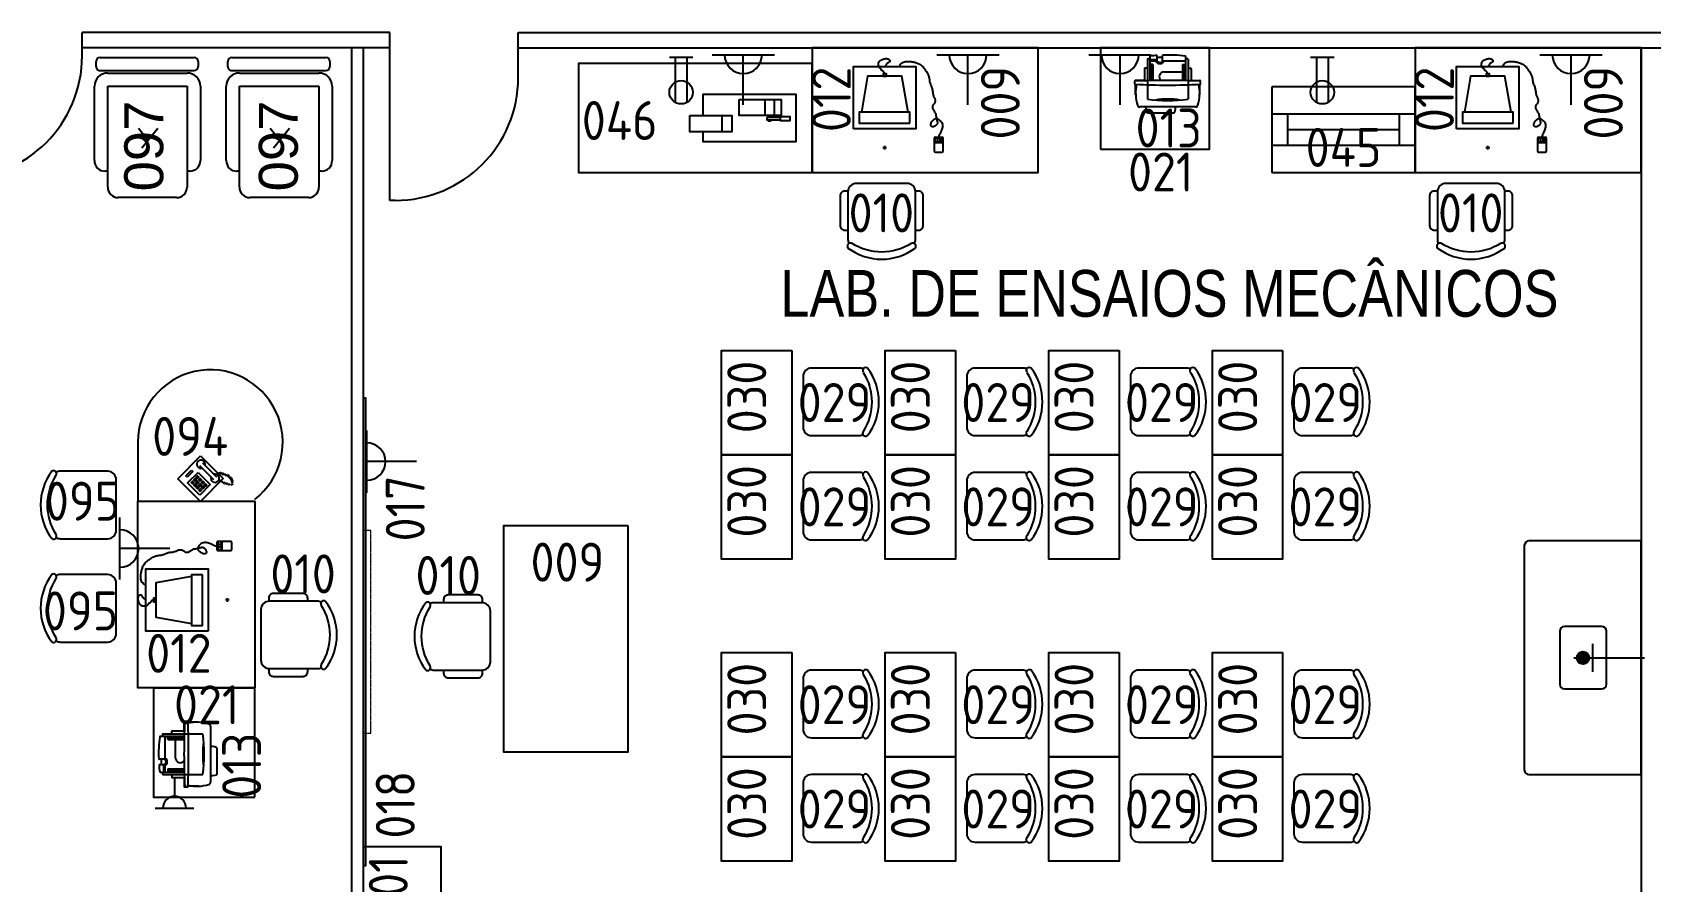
# Model space of a CAD drawing. Header units: millimetres. Extents: x 18768 to 1484868, y -11027 to 520152.
# Drawn here: x 198631 to 209015, y 260327 to 265780 of the extents above; entities that cross this region are included whole.
import ezdxf
from ezdxf.enums import TextEntityAlignment as Align

# ---------------------------------------------------------------- set-up
doc = ezdxf.new("R2010")
doc.units = ezdxf.units.MM
doc.linetypes.add('HIDDEN', pattern=[0.375, 0.25, -0.125])
for name, color, linetype in [('025', 3, 'Continuous'), ('1-PAREDES', 7, 'Continuous'), ('L018-SIMBOLO1', 3, 'Continuous'), ('L025-CONTORNO', 7, 'Continuous'), ('L025-IMPLANTAÇÃO', 1, 'Continuous'), ('L025-TEXTO', 7, 'Continuous'), ('L035-ARRANJO-ADQUIRIR', 102, 'Continuous'), ('L035-ARRANJO-EXISTENTE', 180, 'Continuous'), ('L035-TEXTO', 40, 'Continuous'), ('PAREDES', 7, 'Continuous')]:
    doc.layers.add(name, color=color, linetype=linetype)
doc.styles.add('ISO-CP--18', font='isocp.shx', dxfattribs={"width": 0.75, "height": 180})
doc.styles.add('ISO-CP--25', font='isocp.shx', dxfattribs={"height": 250})
doc.styles.get("Standard").update_dxf_attribs({"font": 'arial.ttf'})

# ---------------------------------------------------------------- blocks, each defined once
blk = doc.blocks.new('BL_SENAI_id9330510070')
at = {"layer": 'L035-ARRANJO-ADQUIRIR', "color": 0, "linetype": 'ByBlock', "lineweight": -2}
for p, q in [((0, 550), (0, 0)), ((920, 550), (0, 550)), ((920, 0), (920, 550)), ((0, 375), (920, 375)), ((100, 375), (100, 175)), ((820, 175), (820, 375)), ((100, 275), (820, 275)), ((0, 175), (920, 175)), ((0, 0), (920, 0))]:
    blk.add_line(p, q, dxfattribs=at)
at = {"layer": 'L025-TEXTO', "style": 'ISO-CP--25'}
blk.add_attdef('rmp_mt_codmaterial', (15, 15), '', height=40, dxfattribs=at)
at = {"layer": 'L025-TEXTO', "style": 'ISO-CP--25', "flags": 1}
for tag in ['rmp_mt_nomeunid', 'rmp_mt_potencia', 'rmp_mt_cod']:
    blk.add_attdef(tag, (15, 15), '', height=40, dxfattribs=at)
blk = doc.blocks.new('BL_SENAI_id9320220810')
at = {"layer": 'L025-CONTORNO', "color": 0}
blk.add_lwpolyline([(-688, 238), (112, 238), (112, 1688), (-688, 1688)], close=True, dxfattribs=at)
at = {"layer": 'L025-TEXTO', "style": 'ISO-CP--25'}
blk.add_attdef('rmp_mt_codmaterial', (15, 15), '', height=40, dxfattribs=at)
at = {"layer": 'L025-TEXTO', "style": 'ISO-CP--25', "flags": 1}
for tag in ['rmp_mt_nomeunid', 'rmp_mt_potencia', 'rmp_mt_cod']:
    blk.add_attdef(tag, (15, 15), '', height=40, dxfattribs=at)
blk = doc.blocks.new('BL_SENAI_id9320211380')
at = {"layer": 'L035-ARRANJO-ADQUIRIR', "color": 0}
for points in [[(388, -137, 0.129448), (395, -110), (395, 195, 0.414214), (341, 249), (16, 249, 0.414214), (-38, 195), (-38, -112, 0.120944), (-32, -137)], [(-38, 199), (-58, 199, 0.414214), (-88, 169), (-88, -21, 0.414214), (-58, -51), (-38, -51)], [(395, -51), (415, -51, 0.414214), (445, -21), (445, 169, 0.414214), (415, 199), (395, 199)], [(368, -137, -0.290756), (-12, -137, 0.829608), (-38, -166, 0.333333), (394, -166, 0.829608), (368, -137)]]:
    blk.add_lwpolyline(points, format="xyb", dxfattribs=at)
at = {"layer": 'L025-TEXTO', "style": 'ISO-CP--25'}
blk.add_attdef('rmp_mt_codmaterial', (15, 15), '', height=40, dxfattribs=at)
at = {"layer": 'L025-TEXTO', "style": 'ISO-CP--25', "flags": 1}
for tag in ['rmp_mt_nomeunid', 'rmp_mt_potencia', 'rmp_mt_cod']:
    blk.add_attdef(tag, (15, 15), '', height=40, dxfattribs=at)
blk = doc.blocks.new('BL_SENAI_id9300159197')
at = {"layer": 'L025-CONTORNO', "color": 0, "linetype": 'HIDDEN', "lineweight": 9}
blk.add_lwpolyline([(-650, -50), (650, -50), (650, 0), (-650, 0)], close=True, dxfattribs=at)
at = {"layer": 'L025-TEXTO', "lineweight": 9, "style": 'ISO-CP--25'}
blk.add_attdef('rmp_mt_codmaterial', (15, 15), '', height=40, dxfattribs=at)
at = {"layer": 'L025-TEXTO', "lineweight": 9, "style": 'ISO-CP--25', "flags": 1}
for tag in ['rmp_mt_nomeunid', 'rmp_mt_potencia', 'rmp_mt_cod']:
    blk.add_attdef(tag, (15, 15), '', height=40, dxfattribs=at)
blk = doc.blocks.new('BL_SENAI_id9320290690')
at = {"layer": 'L025-CONTORNO', "color": 0}
blk.add_lwpolyline([(-3131, 134), (-131, 134), (-131, 152), (-3131, 152)], close=True, dxfattribs=at)
at = {"layer": 'L025-TEXTO', "style": 'ISO-CP--25'}
blk.add_attdef('rmp_mt_codmaterial', (15, 15), '', height=40, dxfattribs=at)
at = {"layer": 'L025-TEXTO', "style": 'ISO-CP--25', "flags": 1}
for tag in ['rmp_mt_nomeunid', 'rmp_mt_potencia', 'rmp_mt_cod']:
    blk.add_attdef(tag, (15, 15), '', height=40, dxfattribs=at)
blk = doc.blocks.new('BL_SENAI_id9320211390')
at = {"layer": 'L035-ARRANJO-EXISTENTE', "color": 0}
blk.add_lwpolyline([(577, -153), (-93, -153), (-93, 297), (577, 297)], close=True, dxfattribs=at)
at = {"layer": 'L025-TEXTO', "style": 'ISO-CP--25'}
blk.add_attdef('rmp_mt_codmaterial', (15, 15), '', height=40, dxfattribs=at)
at = {"layer": 'L025-TEXTO', "style": 'ISO-CP--25', "flags": 1}
for tag in ['rmp_mt_nomeunid', 'rmp_mt_potencia', 'rmp_mt_cod']:
    blk.add_attdef(tag, (15, 15), '', height=40, dxfattribs=at)
blk = doc.blocks.new('BL_SENAI_id9370710510')
at = {"layer": 'L035-ARRANJO-ADQUIRIR', "color": 0}
for p, q in [((185, 107), (161, 107)), ((173, 95), (173, 119)), ((491, 168), (491, 85)), ((491, 142), (549, 142)), ((491, 141), (549, 141)), ((495, 168), (495, 145)), ((511, 168), (495, 168)), ((495, 145), (511, 145)), ((542, 174), (498, 174)), ((511, 145), (511, 168)), ((529, 168), (512, 168)), ((512, 168), (512, 145)), ((512, 145), (529, 145)), ((529, 145), (529, 168)), ((530, 168), (530, 145)), ((546, 168), (530, 168)), ((530, 145), (546, 145)), ((546, 145), (546, 168)), ((549, 85), (549, 168)), ((498, 78), (542, 78))]:
    blk.add_line(p, q, dxfattribs=at)
for points in [[(-27, 229), (-27, 629), (373, 629), (373, 229)], [(162, 566), (184, 566), (184, 581), (162, 581)], [(335, 266), (335, 336), (10, 336), (10, 266)]]:
    blk.add_lwpolyline(points, close=True, dxfattribs=at)
for points in [[(173, 581), (172, 586), (170, 590), (168, 593), (165, 596), (162, 598), (160, 599), (158, 600), (156, 602), (154, 603), (153, 604), (152, 606), (152, 607), (152, 609), (151, 610), (151, 611), (150, 612), (149, 613), (148, 614), (146, 615), (145, 616), (143, 617), (141, 618), (139, 620), (138, 622), (136, 624), (135, 627), (134, 630), (133, 633), (133, 637), (133, 640), (133, 644), (133, 647), (134, 650), (134, 653), (135, 656), (137, 658), (138, 661), (140, 663), (142, 665), (144, 667), (146, 668), (148, 670), (151, 671), (153, 672), (156, 673), (158, 674), (160, 675), (162, 676), (164, 676), (166, 677), (168, 678), (170, 678), (172, 679), (174, 679), (175, 679), (177, 680), (179, 680), (180, 680), (182, 680), (183, 680), (185, 680), (187, 680), (189, 679), (190, 679), (192, 678), (194, 678), (195, 677), (197, 676), (199, 675), (200, 674), (201, 672), (203, 671), (204, 670), (205, 669), (205, 667), (206, 666), (206, 665), (206, 664), (206, 663), (206, 662), (205, 660), (205, 659), (204, 658), (203, 658), (201, 657), (200, 656), (199, 655), (197, 654), (196, 653), (194, 653), (193, 652), (191, 651), (190, 650), (189, 649), (187, 648), (186, 647), (185, 645), (184, 644), (183, 642), (182, 640), (181, 637), (179, 635), (176, 632), (173, 629)], [(268, 629), (272, 638), (277, 645), (282, 650), (288, 655), (294, 657), (300, 659), (307, 661), (313, 661), (320, 662), (326, 662), (332, 661), (338, 661), (343, 660), (349, 659), (355, 658), (360, 657), (366, 656), (371, 654), (377, 652), (382, 651), (387, 649), (392, 646), (397, 644), (402, 641), (406, 637), (411, 634), (415, 630), (419, 626), (422, 621), (426, 617), (430, 612), (433, 607), (437, 602), (440, 597), (443, 591), (447, 586), (449, 580), (452, 575), (454, 570), (456, 565), (457, 560), (458, 555), (459, 550), (460, 545), (460, 540), (461, 535), (461, 531), (462, 526), (464, 521), (466, 516), (467, 511), (470, 507), (472, 502), (474, 496), (475, 491), (477, 486), (478, 481), (479, 475), (480, 470), (481, 465), (481, 459), (482, 454), (483, 449), (484, 445), (486, 440), (487, 436), (489, 432), (491, 428), (492, 425), (494, 421), (495, 418), (496, 415), (496, 411), (496, 408), (496, 405), (495, 402), (494, 398), (493, 395), (492, 393), (490, 390), (488, 387), (486, 385), (484, 382), (482, 380), (481, 377), (480, 375), (479, 372), (479, 369), (479, 366), (479, 362), (481, 359), (482, 355), (484, 352), (486, 348), (488, 345), (490, 342), (492, 338), (493, 336), (495, 333), (497, 331), (498, 329), (499, 327), (500, 326), (501, 325), (501, 325), (501, 324), (501, 324), (501, 324), (501, 324), (500, 323), (500, 322), (501, 319), (501, 316), (502, 312), (503, 308), (504, 303), (505, 298), (506, 293), (507, 287), (508, 283), (509, 278), (510, 275), (511, 271), (511, 268), (511, 265), (510, 262), (509, 259), (507, 257), (505, 254), (502, 251), (498, 248), (495, 246), (491, 244), (487, 242), (483, 241), (480, 241), (477, 241), (475, 242), (473, 243), (471, 245), (470, 247), (469, 250), (469, 253), (469, 256), (469, 259), (470, 262), (471, 265), (472, 268), (473, 271), (475, 274), (477, 277), (479, 280), (482, 283), (485, 286), (488, 289), (491, 291), (495, 293), (498, 294), (503, 294), (507, 293), (512, 292), (517, 290), (522, 287), (527, 283), (531, 279), (536, 274), (539, 269), (542, 263), (543, 257), (544, 251), (544, 245), (543, 239), (542, 233), (540, 227), (538, 221), (536, 216), (533, 210), (530, 205), (528, 199), (525, 194), (523, 189), (521, 183), (520, 177), (520, 174)], [(323, 336), (283, 566), (63, 566), (23, 336)]]:
    blk.add_lwpolyline(points, dxfattribs=at)
for centre, start, end in [((498, 168), 90, 180), ((542, 168), 0, 90), ((498, 85), 180, 270), ((542, 85), 270, 0)]:
    blk.add_arc(centre, 6.72, start, end, dxfattribs=at)
at = {"layer": 'L025-TEXTO', "style": 'ISO-CP--25'}
blk.add_attdef('rmp_mt_codmaterial', (15, 15), '', height=40, dxfattribs=at)
at = {"layer": 'L025-TEXTO', "style": 'ISO-CP--25', "flags": 1}
for tag in ['rmp_mt_nomeunid', 'rmp_mt_potencia', 'rmp_mt_cod']:
    blk.add_attdef(tag, (15, 15), '', height=40, dxfattribs=at)
blk = doc.blocks.new('BL_SENAI_id9320220790')
at = {"layer": 'L025-CONTORNO', "color": 0}
blk.add_lwpolyline([(0, 0), (0, 700), (-650, 700), (-650, 0)], close=True, dxfattribs=at)
at = {"layer": 'L025-TEXTO', "style": 'ISO-CP--18'}
blk.add_attdef('rmp_mt_codmaterial', (15, 15), '', height=40, dxfattribs=at)
at = {"layer": 'L025-TEXTO', "style": 'ISO-CP--18', "flags": 1}
for tag in ['rmp_mt_nomeunid', 'rmp_mt_potencia', 'rmp_mt_cod']:
    blk.add_attdef(tag, (15, 15), '', height=40, dxfattribs=at)
blk = doc.blocks.new('BL_SENAI_id9370720080')
at = {"layer": 'L035-ARRANJO-EXISTENTE', "color": 0}
for p, q in [((-21, 418), (-3, 418)), ((-209, 167), (-209, 337)), ((-169, 28), (-169, 387)), ((136, 337), (-119, 337)), ((-92, 413), (-24, 413)), ((76, 357), (-1, 357)), ((0, 357), (0, 415)), ((154, 322), (0, 322)), ((104, 317), (0, 317)), ((79, 337), (79, 354)), ((104, 302), (104, 322)), ((124, 285), (124, 322)), ((132, 285), (132, 322)), ((139, 322), (139, 334)), ((104, 305), (0, 305)), ((104, 302), (0, 302)), ((55, 232), (55, 112)), ((124, 92), (124, 240)), ((124, 240), (161, 240)), ((126, 275), (158, 275)), ((104, 112), (0, 112)), ((104, 110), (0, 110)), ((104, 112), (104, 92)), ((136, 77), (-119, 77)), ((-92, 2), (-24, 2)), ((76, 57), (-1, 57)), ((104, 97), (0, 97)), ((154, 92), (0, 92)), ((0, 57), (0, 0)), ((79, 77), (79, 60)), ((139, 80), (139, 92)), ((-21, -3), (-3, -3))]:
    blk.add_line(p, q, dxfattribs=at)
for centre, radius, start, end in [((-21, 415), 3, 90, 177.4284), ((-7, 415), 3, 2.5716, 90), ((-3, 415), 3, 0, 90), ((-154, 387), 15, 107.7571, 180), ((-82, 161), 252, 76.9063, 107.7571), ((721, 207), 850, 171.2026, 188.7974), ((4596, 207), 4625, 177.4284, 182.5716), ((-4624, 207), 4625, 357.4284, 2.5716), ((76, 354), 3, 0, 90), ((136, 334), 3, 0, 90), ((154, 319), 3, 7.2919, 90), ((-721, 207), 885, 4.5759, 7.2919), ((-636, 207), 517, 351.0985, 8.9015), ((25, 232), 30, 0, 142.3429), ((137, 257), 28.3, 123.367, 236.633), ((137, 257), 20.8, 123.367, 227.8145), ((119, 285), 5, 303.367, 0), ((119, 230), 5, 0, 56.633), ((122, 240), 2, 0, 47.8145), ((119, 285), 12.5, 303.367, 0), ((-721, 207), 870, 2.1781, 4.441), ((-721, 207), 885, 352.7081, 1.9536), ((158, 278), 3, 270, 4.5759), ((161, 237), 3, 1.9536, 90), ((-154, 28), 15, 180, 252.2429), ((-82, 254), 252, 252.2429, 283.0937), ((-3, 0), 3, 270, 0), ((76, 60), 3, 270, 0), ((136, 80), 3, 270, 0), ((154, 95), 3, 270, 352.7081), ((-21, 0), 3, 182.5716, 270), ((-7, 0), 3, 270, 357.4284)]:
    blk.add_arc(centre, radius, start, end, dxfattribs=at)
at = {"layer": 'L035-ARRANJO-EXISTENTE', "color": 0, "extrusion": (0, 0, -1)}
blk.add_ellipse((-169, 337), major_axis=(40, 0), ratio=0.25, start_param=3.141593, end_param=4.712389, dxfattribs=at)
at = {"layer": 'L035-ARRANJO-EXISTENTE', "color": 0}
blk.add_ellipse((-169, 167), major_axis=(40, 0), ratio=0.25, start_param=3.141593, end_param=4.712389, dxfattribs=at)
at = {"layer": 'L025-TEXTO', "style": 'ISO-CP--18'}
blk.add_attdef('rmp_mt_codmaterial', (15, 15), '', height=40, dxfattribs=at)
at = {"layer": 'L025-TEXTO', "style": 'ISO-CP--18', "flags": 1}
for tag in ['rmp_mt_nomeunid', 'rmp_mt_potencia', 'rmp_mt_cod']:
    blk.add_attdef(tag, (15, 15), '', height=40, dxfattribs=at)
blk = doc.blocks.new('BL_SENAI_id9330391500')
at = {"layer": 'L035-ARRANJO-ADQUIRIR', "color": 0, "linetype": 'ByBlock', "lineweight": -2}
for p, q in [((1196, 468), (1196, 365)), ((1256, 468), (1256, 365)), ((920, 365), (920, 261)), ((1210, 352), (1210, 336)), ((1296, 352), (1210, 352)), ((1296, 336), (1210, 336)), ((1296, 336), (1210, 336)), ((1218, 365), (1218, 352)), ((1218, 336), (1218, 328)), ((1234, 328), (1218, 328)), ((1234, 365), (1234, 352)), ((1234, 336), (1234, 328))]:
    blk.add_line(p, q, dxfattribs=at)
for points in [[(1500, 0), (1500, 0), (1500, 700), (1500, 700), (0, 700), (0, 700), (0, 0), (0, 0)], [(1031, 468), (1301, 468), (1301, 365), (1031, 365)], [(715, 365), (985, 365), (985, 261), (715, 261)], [(1296, 358), (1356, 358), (1356, 331), (1296, 331)]]:
    blk.add_lwpolyline(points, close=True, dxfattribs=at)
blk.add_lwpolyline([(798, 261), (798, 199), (1398, 199), (1398, 499), (798, 499), (798, 365)], dxfattribs=at)
at = {"layer": 'L025-TEXTO', "style": 'ISO-CP--25'}
blk.add_attdef('rmp_mt_codmaterial', (15, 15), '', height=40, dxfattribs=at)
at = {"layer": 'L025-TEXTO', "style": 'ISO-CP--25', "flags": 1}
for tag in ['rmp_mt_nomeunid', 'rmp_mt_potencia', 'rmp_mt_cod']:
    blk.add_attdef(tag, (15, 15), '', height=40, dxfattribs=at)
blk = doc.blocks.new('BL_SENAI_id9320260060')
at = {"layer": '025', "color": 0}
blk.add_lwpolyline([(-1269, -8), (1, -8), (1, 492), (-1269, 492)], close=True, dxfattribs=at)
at = {"layer": 'L025-TEXTO', "style": 'ISO-CP--18'}
blk.add_attdef('rmp_mt_codmaterial', (15, 15), '', height=40, dxfattribs=at)
at = {"layer": 'L025-TEXTO', "style": 'ISO-CP--18', "flags": 1}
for tag in ['rmp_mt_nomeunid', 'rmp_mt_potencia', 'rmp_mt_cod']:
    blk.add_attdef(tag, (15, 15), '', height=40, dxfattribs=at)
blk = doc.blocks.new('BL_SENAI_id9320211210')
at = {"layer": 'L035-ARRANJO-EXISTENTE', "color": 0}
for points in [[(246, 239, 0.129448), (219, 246), (-85, 246, 0.414214), (-139, 192), (-139, -134, 0.414214), (-85, -188), (221, -188, 0.120944), (246, -181)], [(246, 218, -0.290756), (246, -161, 0.829608), (275, -188, 0.333333), (275, 245, 0.829608), (246, 219)]]:
    blk.add_lwpolyline(points, format="xyb", dxfattribs=at)
at = {"layer": 'L025-TEXTO', "style": 'ISO-CP--25'}
blk.add_attdef('rmp_mt_codmaterial', (15, 15), '', height=40, dxfattribs=at)
at = {"layer": 'L025-TEXTO', "style": 'ISO-CP--25', "flags": 1}
for tag in ['rmp_mt_nomeunid', 'rmp_mt_potencia', 'rmp_mt_cod']:
    blk.add_attdef(tag, (15, 15), '', height=40, dxfattribs=at)
blk = doc.blocks.new('BL_SENAI_id9320291110')
for p, q in [((-185, -49), (-185, 555)), ((-160, 580), (-126, 580)), ((-100, 555), (-100, -49)), ((0, 595), (477, 595)), ((545, 527), (545, 510)), ((-85, 0), (-85, 510)), ((0, 510), (647, 510)), ((0, 0), (0, 510)), ((715, 442), (715, 68)), ((647, 0), (0, 0)), ((-126, -74), (-160, -74)), ((477, -85), (0, -85)), ((545, 0), (545, -17))]:
    blk.add_line(p, q)
for centre, radius, start, end in [((-160, 555), 25.5, 90, 180), ((-126, 555), 25.5, 0, 90), ((0, 510), 85, 90, 180), ((477, 527), 68, 360, 90), ((647, 442), 68, 360, 90), ((0, 0), 85, 180, 270), ((647, 68), 68, 270, 0), ((-160, -49), 25.5, 180, 270), ((-126, -49), 25.5, 270, 360), ((477, -17), 68, 270, 360)]:
    blk.add_arc(centre, radius, start, end)
at = {"layer": 'L025-CONTORNO'}
for p, q in [((271, 322), (397, 219)), ((349, 259), (272, 198))]:
    blk.add_line(p, q, dxfattribs=at)
at = {"layer": 'L025-TEXTO'}
blk.add_attdef('rmp_mt_codmaterial', (89, 56), '', height=40, dxfattribs=at)
at = {"layer": 'L025-TEXTO', "flags": 1}
for tag in ['rmp_mt_nomeunid', 'rmp_mt_potencia', 'rmp_mt_cod']:
    blk.add_attdef(tag, (89, 56), '', height=40, dxfattribs=at)
blk = doc.blocks.new('BL_SENAI_id9320210370')
at = {"layer": 'L035-ARRANJO-ADQUIRIR', "color": 0}
for points in [[(-146, 159, 0.129448), (-139, 186), (-139, 490, 0.414214), (-193, 544), (-518, 544, 0.414214), (-572, 490), (-572, 184, 0.120944), (-566, 159)], [(-166, 158, -0.290756), (-546, 158, 0.829608), (-572, 130, 0.333333), (-140, 130, 0.829608), (-166, 158)]]:
    blk.add_lwpolyline(points, format="xyb", dxfattribs=at)
at = {"layer": 'L025-TEXTO', "style": 'ISO-CP--25'}
blk.add_attdef('rmp_mt_codmaterial', (15, 15), '', height=40, dxfattribs=at)
at = {"layer": 'L025-TEXTO', "style": 'ISO-CP--25', "flags": 1}
for tag in ['rmp_mt_nomeunid', 'rmp_mt_potencia', 'rmp_mt_cod']:
    blk.add_attdef(tag, (15, 15), '', height=40, dxfattribs=at)
blk = doc.blocks.new('BL_SENAI_id9320221610')
at = {"layer": 'L035-ARRANJO-ADQUIRIR', "color": 0}
blk.add_line((-640, -321), (-262, -321), dxfattribs=at)
blk.add_lwpolyline([(-262, 429), (938, 429), (938, -321), (-262, -321)], close=True, dxfattribs=at)
blk.add_arc((-640, 144), 465, 37.7997, 270, dxfattribs=at)
at = {"layer": 'L025-TEXTO', "style": 'ISO-CP--25'}
blk.add_attdef('rmp_mt_codmaterial', (15, 15), '', height=40, dxfattribs=at)
at = {"layer": 'L025-TEXTO', "style": 'ISO-CP--25', "flags": 1}
for tag in ['rmp_mt_nomeunid', 'rmp_mt_potencia', 'rmp_mt_cod']:
    blk.add_attdef(tag, (15, 15), '', height=40, dxfattribs=at)
blk = doc.blocks.new('RECTANG')
for p, q in [((1, 1), (0, 1)), ((0, 1), (0, 0)), ((1, 0), (1, 1)), ((0, 0), (1, 0))]:
    blk.add_line(p, q)

msp = doc.modelspace()

# ---------------------------------------------------------------- hatches: boundary and pattern name
at = {"layer": 'L025-IMPLANTAÇÃO', "linetype": 'Continuous'}
h = msp.add_hatch(dxfattribs=at)
h.set_pattern_fill('ANSI31', color=256, scale=16, angle=630, style=0)
h.set_pattern_definition([(315, (132094.5776, 347467.2103), (1.414213562, 1.414213562), [])])
h.paths.add_polyline_path([(208621.154, 261764.245, 0.414213562), (208581.154, 261804.245, 0.414213562), (208541.154, 261764.245)])
h.paths.add_polyline_path([(208581.154, 261724.245, 0.414213562), (208621.154, 261764.245), (208541.154, 261764.245, 0.414213562)])

# ---------------------------------------------------------------- linework, layer by layer
at = {"layer": '1-PAREDES'}
for q in [(208954.692, 258238.498), (208954.692, 258181.257)]:
    msp.add_line((208954.692, 265681.257), q, dxfattribs=at)
at = {"layer": 'DEFPOINTS'}
for p, q in [((200923.482, 265681.822), (200923.482, 265780.257)), ((201748.482, 265490.95), (201748.482, 265780.257)), ((200958.482, 264700.95), (200923.482, 264700.95))]:
    msp.add_line(p, q, dxfattribs=at)
at = {"layer": 'L018-SIMBOLO1'}
for p, q in [((202718.437, 265620.212), (202868.437, 265620.212)), ((202755.937, 265620.212), (202755.937, 265330.26)), ((202830.937, 265620.212), (202830.937, 265330.26)), ((206833.598, 265620.212), (206983.598, 265620.212)), ((206871.098, 265620.212), (206871.098, 265330.26)), ((206946.098, 265620.212), (206946.098, 265330.26)), ((199704.105, 262998.152), (199793.908, 262908.35)), ((199722.066, 263016.113), (199811.869, 262926.31)), ((199825.007, 262949.64), (199839.375, 262956.825)), ((199835.783, 262946.048), (199850.151, 262953.232)), ((199846.559, 262942.456), (199860.928, 262949.64)), ((199857.336, 262938.864), (199871.704, 262946.048)), ((199868.112, 262935.272), (199882.48, 262942.456)), ((199657.453, 262890.717), (199657.453, 262890.717)), ((199674.291, 262907.555), (199674.291, 262907.555)), ((199674.291, 262873.879), (199674.291, 262873.879)), ((199691.129, 262924.393), (199691.129, 262924.393)), ((199691.129, 262890.717), (199691.129, 262890.717)), ((199691.129, 262857.041), (199691.129, 262857.041)), ((199707.967, 262907.555), (199707.967, 262907.555)), ((199707.967, 262873.879), (199707.967, 262873.879)), ((199707.967, 262840.203), (199707.967, 262840.203)), ((199724.805, 262890.717), (199724.805, 262890.717)), ((199724.805, 262857.041), (199724.805, 262857.041)), ((199741.643, 262873.879), (199741.643, 262873.879)), ((199826.826, 262906.123), (199853.743, 262892.167)), ((199853.743, 262884.983), (199868.112, 262892.167)), ((199864.52, 262881.39), (199878.888, 262888.575)), ((199875.296, 262877.798), (199889.664, 262884.983)), ((199878.888, 262931.68), (199893.257, 262938.864)), ((199886.072, 262924.496), (199900.441, 262931.68)), ((199886.072, 262874.206), (199900.441, 262881.39)), ((199893.257, 262917.311), (199907.625, 262924.496)), ((199900.441, 262910.127), (199914.809, 262917.311)), ((199904.033, 262899.351), (199918.401, 262906.535)), ((199904.287, 262875.006), (199918.656, 262882.191)), ((199907.625, 262888.575), (199921.993, 262895.759)), ((199542.641, 260999.93), (199542.641, 260874.93)), ((199417.641, 260799.93), (199667.641, 260799.93))]:
    msp.add_line(p, q, dxfattribs=at)
for points in [[(199657.453, 262882.232), (199665.938, 262890.717), (199657.453, 262899.202), (199648.968, 262890.717)], [(199674.291, 262899.07), (199682.776, 262907.555), (199674.291, 262916.04), (199665.806, 262907.555)], [(199674.291, 262865.394), (199682.776, 262873.879), (199674.291, 262882.364), (199665.806, 262873.879)], [(199691.129, 262915.907), (199699.614, 262924.393), (199691.129, 262932.878), (199682.644, 262924.393)], [(199691.129, 262882.232), (199699.614, 262890.717), (199691.129, 262899.202), (199682.644, 262890.717)], [(199691.129, 262848.556), (199699.614, 262857.041), (199691.129, 262865.526), (199682.644, 262857.041)], [(199707.967, 262899.07), (199716.452, 262907.555), (199707.967, 262916.04), (199699.482, 262907.555)], [(199707.967, 262865.394), (199716.452, 262873.879), (199707.967, 262882.364), (199699.482, 262873.879)], [(199707.967, 262831.718), (199716.452, 262840.203), (199707.967, 262848.688), (199699.482, 262840.203)], [(199724.805, 262882.232), (199733.29, 262890.717), (199724.805, 262899.202), (199716.32, 262890.717)], [(199724.805, 262848.556), (199733.29, 262857.041), (199724.805, 262865.526), (199716.32, 262857.041)], [(199741.643, 262865.394), (199750.128, 262873.879), (199741.643, 262882.364), (199733.158, 262873.879)]]:
    msp.add_lwpolyline(points, close=True, dxfattribs=at)
for centre in [(202793.437, 265395.212), (206908.598, 265395.212)]:
    msp.add_circle(centre, 75, dxfattribs=at)
for centre, radius, start, end in [((199713.086, 263007.133), 26.623, 343.4914645, 286.5085355), ((199802.888, 262917.33), 26.623, 163.4914645, 106.5085355), ((199542.641, 260799.93), 75, 0, 180)]:
    msp.add_arc(centre, radius, start, end, dxfattribs=at)
at = {"layer": 'L025-IMPLANTAÇÃO', "linetype": 'Continuous'}
for p, q in [((208641.84, 261854.649), (208641.84, 261674.649)), ((208521.84, 261764.649), (208976.84, 261764.649))]:
    msp.add_line(p, q, dxfattribs=at)
for points in [[(208234.692, 261014.649), (208954.692, 261014.649), (208954.692, 262514.649), (208234.692, 262514.649, 0.414213562), (208204.692, 262484.649), (208204.692, 261044.649, 0.414213562)], [(208431.84, 261934.649), (208431.84, 261594.649, 0.414213562), (208461.84, 261564.649), (208701.84, 261564.649, 0.414213562), (208731.84, 261594.649), (208731.84, 261934.649, 0.414213562), (208701.84, 261964.649), (208461.84, 261964.649, 0.414213562)]]:
    msp.add_lwpolyline(points, format="xyb", close=True, dxfattribs=at)
msp.add_circle((208581.154, 261764.245), 40, dxfattribs=at)
at = {"layer": 'L035-ARRANJO-ADQUIRIR', "color": 100}
for p, q in [((202992.761, 265635.726), (203392.761, 265635.726)), ((203192.761, 265315.726), (203192.761, 265635.726)), ((204434.294, 265635.726), (204834.294, 265635.726)), ((204634.294, 265315.726), (204634.294, 265635.726)), ((205410.329, 265635.726), (205810.329, 265635.726)), ((205610.329, 265315.726), (205610.329, 265635.726)), ((208304.294, 265635.726), (208704.294, 265635.726)), ((208504.294, 265315.726), (208504.294, 265635.726)), ((200776.652, 262824.19), (200776.652, 263224.19)), ((201096.652, 263024.19), (200776.652, 263024.19)), ((199192.822, 262266.195), (199192.822, 262666.195)), ((199512.822, 262466.195), (199192.822, 262466.195))]:
    msp.add_line(p, q, dxfattribs=at)
for centre, start, end in [((203192.761, 265635.726), 180, 0), ((204634.294, 265635.726), 180, 0), ((205610.329, 265635.726), 180, 0), ((208504.294, 265635.726), 180, 0), ((200776.652, 263024.19), 270, 90), ((199192.822, 262466.195), 270, 90)]:
    msp.add_arc(centre, 120, start, end, dxfattribs=at)
at = {"layer": 'PAREDES'}
for p, q in [((200923.482, 265780.257), (198949.926, 265780.257)), ((198949.926, 265630.257), (198949.926, 265780.257)), ((201748.482, 265780.257), (209187.176, 265780.257)), ((200923.482, 265681.257), (198949.926, 265681.257)), ((200678.375, 265681.257), (200678.375, 258181.257)), ((200753.375, 265681.257), (200753.375, 258181.257)), ((200923.482, 264700.95), (200923.482, 265681.822)), ((201748.482, 265681.257), (209187.176, 265681.257))]:
    msp.add_line(p, q, dxfattribs=at)
for centre in [(198159.926, 265630.257), (200958.482, 265490.95)]:
    msp.add_arc(centre, 790, 270, 0, dxfattribs=at)

# ---------------------------------------------------------------- block references
at = {"layer": 'L018-SIMBOLO1', "rotation": 45}
for p, xscale, yscale, zscale in [((199856.006, 262915.148), -208.4141715587441, 205.8434585058421, 208.4141715587442), ((199660.259, 262960.875), -51.5937499999953, 11.90625, 51.59375), ((199772.513, 262876.685), -95.25000000001029, 111.125, 95.25)]:
    msp.add_blockref('RECTANG', p, dxfattribs=dict(at, xscale=xscale, yscale=yscale, zscale=zscale))
at = {"layer": 'L035-ARRANJO-ADQUIRIR'}
ref = msp.add_blockref('BL_SENAI_id9320220810', (203396.525, 264993.082), dxfattribs=dict(at, rotation=270))
ref.add_attrib('rmp_mt_codmaterial', '009', dxfattribs={"layer": 'L025-TEXTO', "height": 250, "rotation": 90, "style": 'ISO-CP--25'}).set_placement((204967.145, 265328.689), align=Align.CENTER)
ref = msp.add_blockref('BL_SENAI_id9320220790', (205484.692, 265031.257), dxfattribs=dict(at, rotation=270))
ref.add_attrib('rmp_mt_codmaterial', '021', dxfattribs={"layer": 'L025-TEXTO', "height": 250, "style": 'ISO-CP--18'}).set_placement((205871.638, 264883.451), align=Align.MIDDLE)
ref = msp.add_blockref('BL_SENAI_id9320220810', (207266.525, 264993.082), dxfattribs=dict(at, rotation=270))
ref.add_attrib('rmp_mt_codmaterial', '009', dxfattribs={"layer": 'L025-TEXTO', "height": 250, "rotation": 90, "style": 'ISO-CP--25'}).set_placement((208837.145, 265328.689), align=Align.CENTER)
ref = msp.add_blockref('BL_SENAI_id9320291110', (199113.863, 265434.083), dxfattribs=dict(at, rotation=270))
ref.add_attrib('rmp_mt_codmaterial', '097', (199470.521, 264759.275), dxfattribs={"layer": 'L025-TEXTO', "height": 250, "rotation": 90})
ref = msp.add_blockref('BL_SENAI_id9320291110', (199959.527, 265434.083), dxfattribs=dict(at, rotation=270))
ref.add_attrib('rmp_mt_codmaterial', '097', (200334.01, 264759.275), dxfattribs={"layer": 'L025-TEXTO', "height": 250, "rotation": 90})
ref = msp.add_blockref('BL_SENAI_id9330391500', (202134.692, 264881.257), dxfattribs=at)
ref.add_attrib('rmp_mt_codmaterial', '046', dxfattribs={"layer": 'L025-TEXTO', "height": 250, "style": 'ISO-CP--25'}).set_placement((202399.195, 265214.594), align=Align.MIDDLE)
ref = msp.add_blockref('BL_SENAI_id9370710510', (203927.328, 264932.113), dxfattribs=at)
ref.add_attrib('rmp_mt_codmaterial', '012', dxfattribs={"layer": 'L025-TEXTO', "height": 250, "rotation": 90, "style": 'ISO-CP--25'}).set_placement((203757.745, 265349.991), align=Align.MIDDLE)
ref = msp.add_blockref('BL_SENAI_id9370720080', (206123.462, 265470.83), dxfattribs=dict(at, rotation=89.99999999999999))
ref.add_attrib('rmp_mt_codmaterial', '013', dxfattribs={"layer": 'L025-TEXTO', "height": 250, "style": 'ISO-CP--18'}).set_placement((205922.452, 265041.424), align=Align.CENTER)
ref = msp.add_blockref('BL_SENAI_id9370710510', (207797.328, 264932.113), dxfattribs=at)
ref.add_attrib('rmp_mt_codmaterial', '012', dxfattribs={"layer": 'L025-TEXTO', "height": 250, "rotation": 90, "style": 'ISO-CP--25'}).set_placement((207627.745, 265349.991), align=Align.MIDDLE)
ref = msp.add_blockref('BL_SENAI_id9330510070', (206584.692, 264881.257), dxfattribs=at)
ref.add_attrib('rmp_mt_codmaterial', '045', dxfattribs={"layer": 'L025-TEXTO', "height": 250, "style": 'ISO-CP--25'}).set_placement((207044.563, 265041.796), align=Align.MIDDLE)
ref = msp.add_blockref('BL_SENAI_id9320211380', (203902.595, 264561.541), dxfattribs=at)
ref.add_attrib('rmp_mt_codmaterial', '010', dxfattribs={"layer": 'L025-TEXTO', "height": 250, "style": 'ISO-CP--25'}).set_placement((204078.544, 264496.124), align=Align.CENTER)
ref = msp.add_blockref('BL_SENAI_id9320211380', (207684.728, 264561.541), dxfattribs=at)
ref.add_attrib('rmp_mt_codmaterial', '010', dxfattribs={"layer": 'L025-TEXTO', "height": 250, "style": 'ISO-CP--25'}).set_placement((207860.678, 264496.124), align=Align.CENTER)
ref = msp.add_blockref('BL_SENAI_id9320211390', (203350.855, 263161.336), dxfattribs=dict(at, rotation=90))
ref.add_attrib('rmp_mt_codmaterial', '030', dxfattribs={"layer": 'L025-TEXTO', "height": 250, "rotation": 90, "style": 'ISO-CP--25'}).set_placement((203214.829, 263439.089), align=Align.MIDDLE)
ref = msp.add_blockref('BL_SENAI_id9320211390', (204400.855, 263161.336), dxfattribs=dict(at, rotation=90))
ref.add_attrib('rmp_mt_codmaterial', '030', dxfattribs={"layer": 'L025-TEXTO', "height": 250, "rotation": 90, "style": 'ISO-CP--25'}).set_placement((204264.829, 263439.089), align=Align.MIDDLE)
ref = msp.add_blockref('BL_SENAI_id9320211390', (205450.855, 263161.336), dxfattribs=dict(at, rotation=90))
ref.add_attrib('rmp_mt_codmaterial', '030', dxfattribs={"layer": 'L025-TEXTO', "height": 250, "rotation": 90, "style": 'ISO-CP--25'}).set_placement((205314.829, 263439.089), align=Align.MIDDLE)
ref = msp.add_blockref('BL_SENAI_id9320211390', (206500.855, 263161.336), dxfattribs=dict(at, rotation=90))
ref.add_attrib('rmp_mt_codmaterial', '030', dxfattribs={"layer": 'L025-TEXTO', "height": 250, "rotation": 90, "style": 'ISO-CP--25'}).set_placement((206364.829, 263439.089), align=Align.MIDDLE)
ref = msp.add_blockref('BL_SENAI_id9320221610', (199628.689, 262508.654), dxfattribs=dict(at, rotation=270))
ref.add_attrib('rmp_mt_codmaterial', '094', dxfattribs={"layer": 'L025-TEXTO', "height": 250, "style": 'ISO-CP--25'}).set_placement((199643.689, 263186.336), align=Align.MIDDLE)
ref = msp.add_blockref('BL_SENAI_id9320211210', (203715.622, 263379.099), dxfattribs=at)
ref.add_attrib('rmp_mt_codmaterial', '029', dxfattribs={"layer": 'L025-TEXTO', "height": 250, "style": 'ISO-CP--25'}).set_placement((203778.166, 263403.724), align=Align.MIDDLE)
ref = msp.add_blockref('BL_SENAI_id9320211210', (204765.622, 263379.099), dxfattribs=at)
ref.add_attrib('rmp_mt_codmaterial', '029', dxfattribs={"layer": 'L025-TEXTO', "height": 250, "style": 'ISO-CP--25'}).set_placement((204828.166, 263403.724), align=Align.MIDDLE)
ref = msp.add_blockref('BL_SENAI_id9320211210', (205815.622, 263379.099), dxfattribs=at)
ref.add_attrib('rmp_mt_codmaterial', '029', dxfattribs={"layer": 'L025-TEXTO', "height": 250, "style": 'ISO-CP--25'}).set_placement((205878.166, 263403.724), align=Align.MIDDLE)
ref = msp.add_blockref('BL_SENAI_id9320211210', (206865.622, 263379.099), dxfattribs=at)
ref.add_attrib('rmp_mt_codmaterial', '029', dxfattribs={"layer": 'L025-TEXTO', "height": 250, "style": 'ISO-CP--25'}).set_placement((206928.166, 263403.724), align=Align.MIDDLE)
ref = msp.add_blockref('BL_SENAI_id9320290690', (200618.986, 260300.323), dxfattribs=dict(at, rotation=270))
ref.add_attrib('rmp_mt_codmaterial', '018', dxfattribs={"layer": 'L025-TEXTO', "height": 250, "rotation": 90, "style": 'ISO-CP--25'}).set_placement((200959.087, 260821.478), align=Align.MIDDLE)
ref = msp.add_blockref('BL_SENAI_id9320211390', (203350.855, 262491.336), dxfattribs=dict(at, rotation=90))
ref.add_attrib('rmp_mt_codmaterial', '030', dxfattribs={"layer": 'L025-TEXTO', "height": 250, "rotation": 90, "style": 'ISO-CP--25'}).set_placement((203214.829, 262769.089), align=Align.MIDDLE)
ref = msp.add_blockref('BL_SENAI_id9320211390', (204400.855, 262491.336), dxfattribs=dict(at, rotation=90))
ref.add_attrib('rmp_mt_codmaterial', '030', dxfattribs={"layer": 'L025-TEXTO', "height": 250, "rotation": 90, "style": 'ISO-CP--25'}).set_placement((204264.829, 262769.089), align=Align.MIDDLE)
ref = msp.add_blockref('BL_SENAI_id9320211390', (205450.855, 262491.336), dxfattribs=dict(at, rotation=90))
ref.add_attrib('rmp_mt_codmaterial', '030', dxfattribs={"layer": 'L025-TEXTO', "height": 250, "rotation": 90, "style": 'ISO-CP--25'}).set_placement((205314.829, 262769.089), align=Align.MIDDLE)
ref = msp.add_blockref('BL_SENAI_id9320211390', (206500.855, 262491.336), dxfattribs=dict(at, rotation=90))
ref.add_attrib('rmp_mt_codmaterial', '030', dxfattribs={"layer": 'L025-TEXTO', "height": 250, "rotation": 90, "style": 'ISO-CP--25'}).set_placement((206364.829, 262769.089), align=Align.MIDDLE)
ref = msp.add_blockref('BL_SENAI_id9320210370', (198625.125, 262390.101), dxfattribs=dict(at, rotation=270))
ref.add_attrib('rmp_mt_codmaterial', '095', dxfattribs={"layer": 'L025-TEXTO', "height": 250, "style": 'ISO-CP--25'}).set_placement((198952.542, 262770.058), align=Align.MIDDLE)
ref = msp.add_blockref('BL_SENAI_id9320211210', (203715.622, 262709.099), dxfattribs=at)
ref.add_attrib('rmp_mt_codmaterial', '029', dxfattribs={"layer": 'L025-TEXTO', "height": 250, "style": 'ISO-CP--25'}).set_placement((203778.166, 262733.724), align=Align.MIDDLE)
ref = msp.add_blockref('BL_SENAI_id9320211210', (204765.622, 262709.099), dxfattribs=at)
ref.add_attrib('rmp_mt_codmaterial', '029', dxfattribs={"layer": 'L025-TEXTO', "height": 250, "style": 'ISO-CP--25'}).set_placement((204828.166, 262733.724), align=Align.MIDDLE)
ref = msp.add_blockref('BL_SENAI_id9320211210', (205815.622, 262709.099), dxfattribs=at)
ref.add_attrib('rmp_mt_codmaterial', '029', dxfattribs={"layer": 'L025-TEXTO', "height": 250, "style": 'ISO-CP--25'}).set_placement((205878.166, 262733.724), align=Align.MIDDLE)
ref = msp.add_blockref('BL_SENAI_id9320211210', (206865.622, 262709.099), dxfattribs=at)
ref.add_attrib('rmp_mt_codmaterial', '029', dxfattribs={"layer": 'L025-TEXTO', "height": 250, "style": 'ISO-CP--25'}).set_placement((206928.166, 262733.724), align=Align.MIDDLE)
ref = msp.add_blockref('BL_SENAI_id9300159197', (200753.375, 261931.257), dxfattribs=dict(at, rotation=90))
ref.add_attrib('rmp_mt_codmaterial', '017', dxfattribs={"layer": 'L025-TEXTO', "lineweight": 9, "height": 250, "rotation": 90, "style": 'ISO-CP--25'}).set_placement((201023.641, 262723.554), align=Align.MIDDLE)
ref = msp.add_blockref('BL_SENAI_id9320220810', (201765.2, 262848.952), dxfattribs=dict(at, rotation=180))
ref.add_attrib('rmp_mt_codmaterial', '009', dxfattribs={"layer": 'L025-TEXTO', "height": 250, "style": 'ISO-CP--25'}).set_placement((202064.155, 262253.775), align=Align.CENTER)
ref = msp.add_blockref('BL_SENAI_id9370710510', (199988.681, 261962.776), dxfattribs=dict(at, rotation=90))
ref.add_attrib('rmp_mt_codmaterial', '012', dxfattribs={"layer": 'L025-TEXTO', "height": 250, "style": 'ISO-CP--25'}).set_placement((199570.803, 261793.194), align=Align.MIDDLE)
ref = msp.add_blockref('BL_SENAI_id9320211380', (200346.518, 261732.999), dxfattribs=dict(at, rotation=90))
ref.add_attrib('rmp_mt_codmaterial', '010', dxfattribs={"layer": 'L025-TEXTO', "height": 250, "style": 'ISO-CP--25'}).set_placement((200367.741, 262178.252), align=Align.CENTER)
ref = msp.add_blockref('BL_SENAI_id9320211380', (201320.503, 262080.285), dxfattribs=dict(at, rotation=270))
ref.add_attrib('rmp_mt_codmaterial', '010', dxfattribs={"layer": 'L025-TEXTO', "height": 250, "style": 'ISO-CP--25'}).set_placement((201299.28, 262168.22), align=Align.CENTER)
ref = msp.add_blockref('BL_SENAI_id9320210370', (198625.125, 261726.766), dxfattribs=dict(at, rotation=270))
ref.add_attrib('rmp_mt_codmaterial', '095', dxfattribs={"layer": 'L025-TEXTO', "height": 250, "style": 'ISO-CP--25'}).set_placement((198939.566, 262065.538), align=Align.MIDDLE)
ref = msp.add_blockref('BL_SENAI_id9320211390', (203350.855, 261221.336), dxfattribs=dict(at, rotation=90))
ref.add_attrib('rmp_mt_codmaterial', '030', dxfattribs={"layer": 'L025-TEXTO', "height": 250, "rotation": 90, "style": 'ISO-CP--25'}).set_placement((203214.829, 261499.089), align=Align.MIDDLE)
ref = msp.add_blockref('BL_SENAI_id9320211390', (204400.855, 261221.336), dxfattribs=dict(at, rotation=90))
ref.add_attrib('rmp_mt_codmaterial', '030', dxfattribs={"layer": 'L025-TEXTO', "height": 250, "rotation": 90, "style": 'ISO-CP--25'}).set_placement((204264.829, 261499.089), align=Align.MIDDLE)
ref = msp.add_blockref('BL_SENAI_id9320211390', (205450.855, 261221.336), dxfattribs=dict(at, rotation=90))
ref.add_attrib('rmp_mt_codmaterial', '030', dxfattribs={"layer": 'L025-TEXTO', "height": 250, "rotation": 90, "style": 'ISO-CP--25'}).set_placement((205314.829, 261499.089), align=Align.MIDDLE)
ref = msp.add_blockref('BL_SENAI_id9320211390', (206500.855, 261221.336), dxfattribs=dict(at, rotation=90))
ref.add_attrib('rmp_mt_codmaterial', '030', dxfattribs={"layer": 'L025-TEXTO', "height": 250, "rotation": 90, "style": 'ISO-CP--25'}).set_placement((206364.829, 261499.089), align=Align.MIDDLE)
ref = msp.add_blockref('BL_SENAI_id9320211210', (203715.622, 261439.099), dxfattribs=at)
ref.add_attrib('rmp_mt_codmaterial', '029', dxfattribs={"layer": 'L025-TEXTO', "height": 250, "style": 'ISO-CP--25'}).set_placement((203778.166, 261463.724), align=Align.MIDDLE)
ref = msp.add_blockref('BL_SENAI_id9320211210', (204765.622, 261439.099), dxfattribs=at)
ref.add_attrib('rmp_mt_codmaterial', '029', dxfattribs={"layer": 'L025-TEXTO', "height": 250, "style": 'ISO-CP--25'}).set_placement((204828.166, 261463.724), align=Align.MIDDLE)
ref = msp.add_blockref('BL_SENAI_id9320211210', (205815.622, 261439.099), dxfattribs=at)
ref.add_attrib('rmp_mt_codmaterial', '029', dxfattribs={"layer": 'L025-TEXTO', "height": 250, "style": 'ISO-CP--25'}).set_placement((205878.166, 261463.724), align=Align.MIDDLE)
ref = msp.add_blockref('BL_SENAI_id9320211210', (206865.622, 261439.099), dxfattribs=at)
ref.add_attrib('rmp_mt_codmaterial', '029', dxfattribs={"layer": 'L025-TEXTO', "height": 250, "style": 'ISO-CP--25'}).set_placement((206928.166, 261463.724), align=Align.MIDDLE)
ref = msp.add_blockref('BL_SENAI_id9320220790', (200057.249, 260870.233), dxfattribs=at)
ref.add_attrib('rmp_mt_codmaterial', '021', dxfattribs={"layer": 'L025-TEXTO', "height": 250, "style": 'ISO-CP--18'}).set_placement((199749.384, 261462.75), align=Align.MIDDLE)
ref = msp.add_blockref('BL_SENAI_id9370720080', (199604.559, 261352.683), dxfattribs=dict(at, rotation=180))
ref.add_attrib('rmp_mt_codmaterial', '013', dxfattribs={"layer": 'L025-TEXTO', "height": 250, "rotation": 90, "style": 'ISO-CP--18'}).set_placement((200098.651, 261071.644), align=Align.CENTER)
ref = msp.add_blockref('BL_SENAI_id9320211390', (203350.855, 260551.336), dxfattribs=dict(at, rotation=90))
ref.add_attrib('rmp_mt_codmaterial', '030', dxfattribs={"layer": 'L025-TEXTO', "height": 250, "rotation": 90, "style": 'ISO-CP--25'}).set_placement((203214.829, 260829.089), align=Align.MIDDLE)
ref = msp.add_blockref('BL_SENAI_id9320211390', (204400.855, 260551.336), dxfattribs=dict(at, rotation=90))
ref.add_attrib('rmp_mt_codmaterial', '030', dxfattribs={"layer": 'L025-TEXTO', "height": 250, "rotation": 90, "style": 'ISO-CP--25'}).set_placement((204264.829, 260829.089), align=Align.MIDDLE)
ref = msp.add_blockref('BL_SENAI_id9320211390', (205450.855, 260551.336), dxfattribs=dict(at, rotation=90))
ref.add_attrib('rmp_mt_codmaterial', '030', dxfattribs={"layer": 'L025-TEXTO', "height": 250, "rotation": 90, "style": 'ISO-CP--25'}).set_placement((205314.829, 260829.089), align=Align.MIDDLE)
ref = msp.add_blockref('BL_SENAI_id9320211390', (206500.855, 260551.336), dxfattribs=dict(at, rotation=90))
ref.add_attrib('rmp_mt_codmaterial', '030', dxfattribs={"layer": 'L025-TEXTO', "height": 250, "rotation": 90, "style": 'ISO-CP--25'}).set_placement((206364.829, 260829.089), align=Align.MIDDLE)
ref = msp.add_blockref('BL_SENAI_id9320211210', (203715.622, 260769.099), dxfattribs=at)
ref.add_attrib('rmp_mt_codmaterial', '029', dxfattribs={"layer": 'L025-TEXTO', "height": 250, "style": 'ISO-CP--25'}).set_placement((203778.166, 260793.724), align=Align.MIDDLE)
ref = msp.add_blockref('BL_SENAI_id9320211210', (204765.622, 260769.099), dxfattribs=at)
ref.add_attrib('rmp_mt_codmaterial', '029', dxfattribs={"layer": 'L025-TEXTO', "height": 250, "style": 'ISO-CP--25'}).set_placement((204828.166, 260793.724), align=Align.MIDDLE)
ref = msp.add_blockref('BL_SENAI_id9320211210', (205815.622, 260769.099), dxfattribs=at)
ref.add_attrib('rmp_mt_codmaterial', '029', dxfattribs={"layer": 'L025-TEXTO', "height": 250, "style": 'ISO-CP--25'}).set_placement((205878.166, 260793.724), align=Align.MIDDLE)
ref = msp.add_blockref('BL_SENAI_id9320211210', (206865.622, 260769.099), dxfattribs=at)
ref.add_attrib('rmp_mt_codmaterial', '029', dxfattribs={"layer": 'L025-TEXTO', "height": 250, "style": 'ISO-CP--25'}).set_placement((206928.166, 260793.724), align=Align.MIDDLE)
ref = msp.add_blockref('BL_SENAI_id9320260060', (200761.531, 259282.139), dxfattribs=dict(at, rotation=270))
ref.add_attrib('rmp_mt_codmaterial', '001', dxfattribs={"layer": 'L025-TEXTO', "height": 250, "rotation": 90, "style": 'ISO-CP--18'}).set_placement((200914.528, 260286.106), align=Align.MIDDLE)

# ---------------------------------------------------------------- texts
at = {"layer": 'L035-TEXTO', "width": 0.8}
msp.add_text('LAB. DE ENSAIOS MECÂNICOS', height=300, dxfattribs=at).set_placement((203431.349, 263954.485))

doc.saveas('drawing.dxf')
